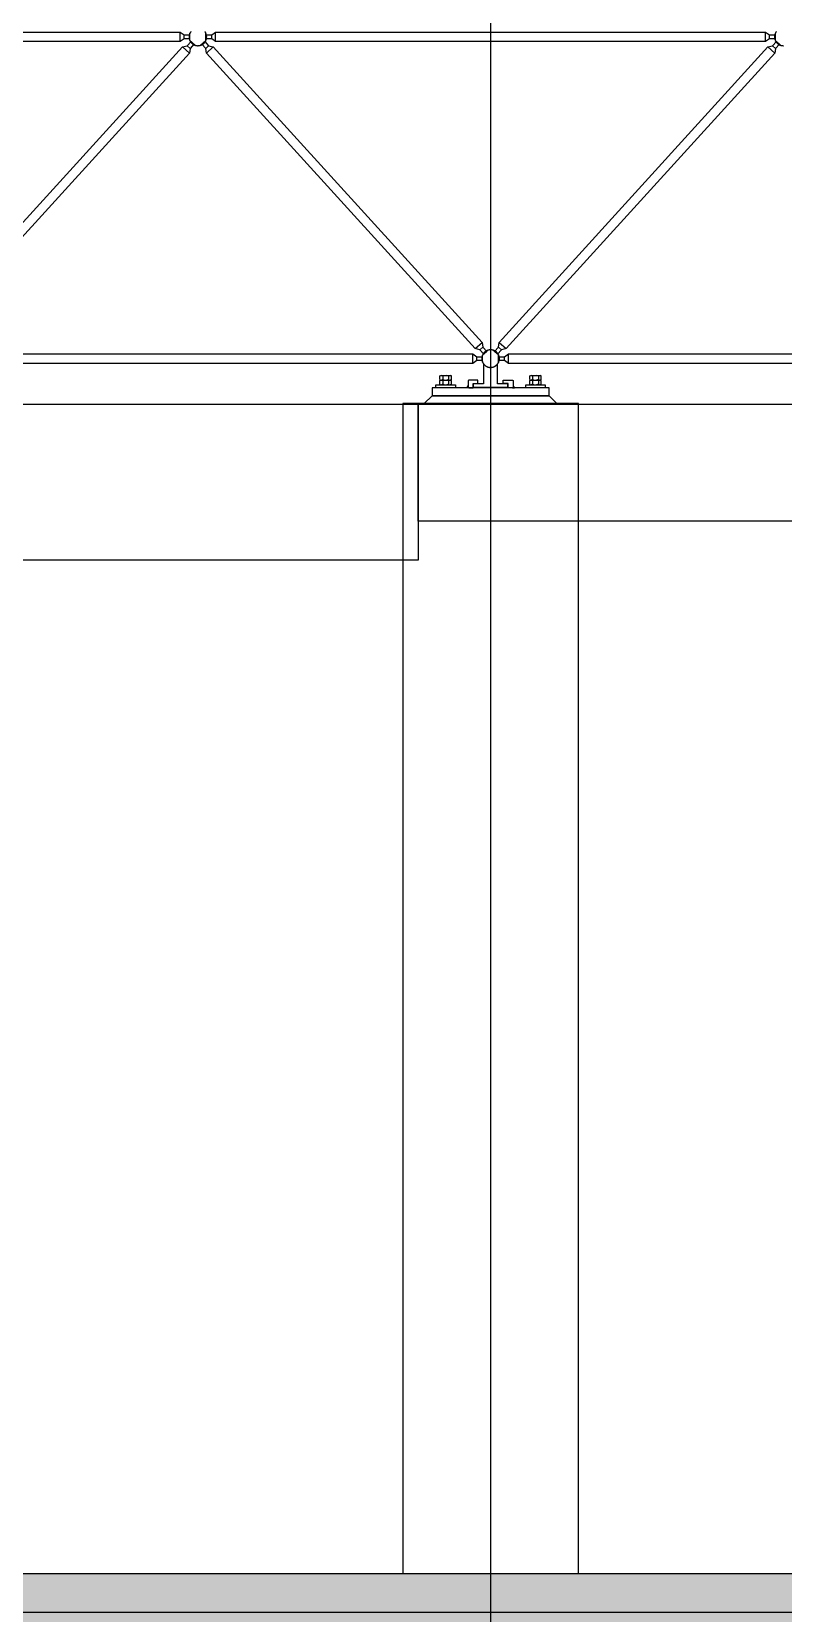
# Model space of a CAD drawing. Header units: centimetres. Extents: x 26200 to 152500, y -600 to 9300.
# Drawn here: x 136130 to 136515, y 1180 to 1991 of the extents above; entities that cross this region are included whole.
import ezdxf

# ---------------------------------------------------------------- set-up
doc = ezdxf.new("R2010")
doc.units = ezdxf.units.CM
doc.layers.add('ROTAS-KESIT-KANAL-UFLEME', color=20, linetype='Continuous')
doc.layers.add('ROTAS-MIMARI-KESIT', color=8, linetype='Continuous')

msp = doc.modelspace()

# ---------------------------------------------------------------- hatches: boundary and pattern name
at = {"layer": 'ROTAS-MIMARI-KESIT'}
for points in [[(136353.2, 1808.69), (136353.5, 1808.39), (136352.5, 1808.39), (136352.5, 1808.42), (136352.5, 1808.45), (136352.5, 1808.49), (136352.51, 1808.52), (136352.51, 1808.56), (136352.52, 1808.59), (136352.53, 1808.62), (136352.53, 1808.66), (136352.54, 1808.69), (136352.56, 1808.72), (136352.57, 1808.75), (136352.58, 1808.79), (136352.59, 1808.82), (136352.61, 1808.85), (136352.63, 1808.88), (136352.64, 1808.91), (136352.66, 1808.94), (136352.68, 1808.96), (136352.7, 1808.99), (136352.72, 1809.02), (136352.74, 1809.04), (136352.77, 1809.07), (136352.79, 1809.09), (136352.82, 1809.12), (136352.84, 1809.14), (136352.87, 1809.16), (136352.89, 1809.18), (136352.92, 1809.2), (136352.95, 1809.22), (136352.98, 1809.24), (136353.01, 1809.26), (136353.04, 1809.28), (136353.07, 1809.29), (136353.1, 1809.3), (136353.13, 1809.32), (136353.17, 1809.33), (136353.2, 1809.34)], [(136376.2, 1808.69), (136375.9, 1808.39), (136376.9, 1808.39), (136376.9, 1808.42), (136376.9, 1808.45), (136376.89, 1808.49), (136376.89, 1808.52), (136376.88, 1808.56), (136376.88, 1808.59), (136376.87, 1808.62), (136376.86, 1808.66), (136376.85, 1808.69), (136376.84, 1808.72), (136376.83, 1808.75), (136376.81, 1808.79), (136376.8, 1808.82), (136376.78, 1808.85), (136376.77, 1808.88), (136376.75, 1808.91), (136376.73, 1808.94), (136376.71, 1808.96), (136376.69, 1808.99), (136376.67, 1809.02), (136376.65, 1809.04), (136376.63, 1809.07), (136376.6, 1809.09), (136376.58, 1809.12), (136376.55, 1809.14), (136376.53, 1809.16), (136376.5, 1809.18), (136376.47, 1809.2), (136376.44, 1809.22), (136376.42, 1809.24), (136376.39, 1809.26), (136376.36, 1809.28), (136376.32, 1809.29), (136376.29, 1809.3), (136376.26, 1809.32), (136376.23, 1809.33), (136376.2, 1809.34)]]:
    msp.add_hatch(color=256, dxfattribs=at).paths.add_polyline_path(points, flags=0)
h = msp.add_hatch(dxfattribs=at)
h.set_pattern_fill('ANSI33', color=256, style=0)
h.set_pattern_definition([(45, (84445.261, 23206.629), (-4.49012806, 4.49012806), []), (45, (84449.7513, 23206.629), (-4.49012806, 4.49012806), [3.175, -1.5875])])
h.paths.add_polyline_path([(145009.7, 1180.39), (145009.7, 1200.39), (129119.7, 1200.39), (129119.7, 1180.39)])
h.paths.add_polyline_path([(145009.7, 1200.39), (145009.7, 1180.39), (146908.2, 1180.39), (146908.2, 1200.39)])
h = msp.add_hatch(dxfattribs=at)
h.set_pattern_fill('AR-CONC', color=256, scale=0.1, style=0)
h.set_pattern_definition([(50, (-3729.7674, 2354.189), (1.82184669, -0.159390855), [0.1905, -2.0955]), (355, (-3729.7674, 2354.189), (-0.352434214, 1.910568452), [0.1524, -1.676405842]), (100.4514447, (-3729.6156, 2354.1757), (1.46941247, 1.75117752), [0.161900088, -1.780902446]), (46.1842, (-3729.7674, 2354.697), (2.71079041, -0.42042328), [0.28575, -3.14325]), (96.6355576, (-3729.5415, 2354.662), (2.37404134, 2.474261246), [0.24285023, -2.67135608]), (351.1841512, (-3729.7674, 2354.697), (2.37404134, 2.474261246), [0.22859967, -2.51459732]), (21, (-3729.5134, 2354.57), (1.516143913, -1.022651982), [0.1905, -2.0955]), (326, (-3729.5134, 2354.57), (0.618020284, 1.841879661), [0.1524, -1.6764]), (71.451445, (-3729.387, 2354.4848), (2.134164193, 0.819227689), [0.161900088, -1.780899376]), (37.5, (-3729.7674, 2354.189), (0.0308860325, 0.8455503887), [0, -1.65608, 0, -1.7018, 0, -1.68275]), (7.5, (-3729.7674, 2354.189), (0.668196625, 1.001805748), [0, -0.97028, 0, -1.61798, 0, -0.64135]), (327.5, (-3730.33384, 2354.189), (1.3559059517, -0.05728744), [0, -0.635, 0, -1.9812, 0, -2.6289]), (317.5, (-3730.5878, 2354.189), (1.481291814, 0.25426491), [0, -0.8255, 0, -1.31572, 0, -1.8669])])
h.paths.add_polyline_path([(146882.7, 1180.39), (129119.7, 1180.39), (129119.7, 1170.39), (146882.7, 1170.39)])

# ---------------------------------------------------------------- linework, layer by layer
at = {"layer": 'ROTAS-KESIT-KANAL-UFLEME'}
for points in [[(135705.55, 1800), (136327.53, 1800), (136327.53, 1720), (135705.55, 1720)], [(136327.53, 1800), (136916.76, 1800), (136916.76, 1740), (136327.53, 1740)]]:
    msp.add_lwpolyline(points, close=True, dxfattribs=at)
at = {"layer": 'ROTAS-MIMARI-KESIT'}
for p, q in [((136338.76, 1814.51), (136339.24, 1814.79)), ((136338.76, 1812.66), (136338.76, 1814.51)), ((136338.76, 1812.66), (136339.24, 1812.39)), ((136338.76, 1812.11), (136339.24, 1812.39)), ((136338.76, 1810.26), (136338.76, 1812.11)), ((136338.76, 1810.26), (136339.24, 1809.99)), ((136339.24, 1814.79), (136340.2, 1814.79)), ((136339.24, 1812.39), (136340.2, 1812.39)), ((136339.24, 1812.39), (136340.2, 1812.39)), ((136339.24, 1809.99), (136340.2, 1809.99)), ((136340.2, 1814.51), (136339.72, 1814.79)), ((136340.2, 1812.66), (136339.72, 1812.39)), ((136340.2, 1812.11), (136339.72, 1812.39)), ((136340.2, 1810.26), (136339.72, 1809.99)), ((136340.2, 1814.79), (136343.2, 1814.79)), ((136340.2, 1814.51), (136341.2, 1814.79)), ((136340.2, 1814.51), (136340.2, 1812.66)), ((136340.2, 1812.66), (136341.2, 1812.39)), ((136340.2, 1812.39), (136343.2, 1812.39)), ((136340.2, 1812.39), (136343.2, 1812.39)), ((136340.2, 1812.11), (136341.2, 1812.39)), ((136340.2, 1812.11), (136340.2, 1810.26)), ((136340.2, 1810.26), (136341.2, 1809.99)), ((136340.2, 1809.99), (136343.2, 1809.99)), ((136343.2, 1814.51), (136342.2, 1814.79)), ((136343.2, 1812.66), (136342.2, 1812.39)), ((136343.2, 1812.11), (136342.2, 1812.39)), ((136343.2, 1810.26), (136342.2, 1809.99)), ((136343.2, 1814.79), (136344.16, 1814.79)), ((136343.2, 1814.51), (136343.68, 1814.79)), ((136343.2, 1814.51), (136343.2, 1812.66)), ((136343.2, 1812.66), (136343.68, 1812.39)), ((136343.2, 1812.39), (136344.16, 1812.39)), ((136343.2, 1812.39), (136344.16, 1812.39)), ((136343.2, 1812.11), (136343.68, 1812.39)), ((136343.2, 1812.11), (136343.2, 1810.26)), ((136343.2, 1810.26), (136343.68, 1809.99)), ((136343.2, 1809.99), (136344.16, 1809.99)), ((136344.64, 1814.51), (136344.16, 1814.79)), ((136344.64, 1812.66), (136344.16, 1812.39)), ((136344.64, 1812.11), (136344.16, 1812.39)), ((136344.64, 1810.26), (136344.16, 1809.99)), ((136344.64, 1812.66), (136344.64, 1814.51)), ((136344.64, 1810.26), (136344.64, 1812.11)), ((136384.76, 1814.51), (136385.24, 1814.79)), ((136384.76, 1812.66), (136384.76, 1814.51)), ((136384.76, 1812.66), (136385.24, 1812.39)), ((136384.76, 1812.11), (136385.24, 1812.39)), ((136384.76, 1810.26), (136384.76, 1812.11)), ((136384.76, 1810.26), (136385.24, 1809.99)), ((136385.24, 1814.79), (136386.2, 1814.79)), ((136385.24, 1812.39), (136386.2, 1812.39)), ((136385.24, 1812.39), (136386.2, 1812.39)), ((136385.24, 1809.99), (136386.2, 1809.99)), ((136386.2, 1814.51), (136385.72, 1814.79)), ((136386.2, 1812.66), (136385.72, 1812.39)), ((136386.2, 1812.11), (136385.72, 1812.39)), ((136386.2, 1810.26), (136385.72, 1809.99)), ((136386.2, 1814.79), (136389.2, 1814.79)), ((136386.2, 1814.51), (136387.2, 1814.79)), ((136386.2, 1814.51), (136386.2, 1812.66)), ((136386.2, 1812.66), (136387.2, 1812.39)), ((136386.2, 1812.39), (136389.2, 1812.39)), ((136386.2, 1812.39), (136389.2, 1812.39)), ((136386.2, 1812.11), (136387.2, 1812.39)), ((136386.2, 1812.11), (136386.2, 1810.26)), ((136386.2, 1810.26), (136387.2, 1809.99)), ((136386.2, 1809.99), (136389.2, 1809.99)), ((136389.2, 1814.51), (136388.2, 1814.79)), ((136389.2, 1812.66), (136388.2, 1812.39)), ((136389.2, 1812.11), (136388.2, 1812.39)), ((136389.2, 1810.26), (136388.2, 1809.99)), ((136389.2, 1814.79), (136390.16, 1814.79)), ((136389.2, 1814.51), (136389.68, 1814.79)), ((136389.2, 1814.51), (136389.2, 1812.66)), ((136389.2, 1812.66), (136389.68, 1812.39)), ((136389.2, 1812.39), (136390.16, 1812.39)), ((136389.2, 1812.39), (136390.16, 1812.39)), ((136389.2, 1812.11), (136389.68, 1812.39)), ((136389.2, 1812.11), (136389.2, 1810.26)), ((136389.2, 1810.26), (136389.68, 1809.99)), ((136389.2, 1809.99), (136390.16, 1809.99)), ((136390.64, 1814.51), (136390.16, 1814.79)), ((136390.64, 1812.66), (136390.16, 1812.39)), ((136390.64, 1812.11), (136390.16, 1812.39)), ((136390.64, 1810.26), (136390.16, 1809.99)), ((136390.64, 1812.66), (136390.64, 1814.51)), ((136390.64, 1810.26), (136390.64, 1812.11))]:
    msp.add_line(p, q, dxfattribs=at)
for points in [[(136364.7, 2658.48), (136364.7, 925.39)], [(135918.8, 1989.39), (135921.8, 1989.39), (135923.8, 1990.8), (136205.6, 1990.8), (136207.6, 1989.39), (136210.6, 1989.39)], [(136205.6, 1985.97), (136205.6, 1990.8)], [(136207.6, 1987.39), (136207.6, 1989.39)], [(136211.1, 1991.09), (136211.01, 1990.97), (136210.93, 1990.84), (136210.85, 1990.71), (136210.77, 1990.58), (136210.7, 1990.45), (136210.63, 1990.31), (136210.56, 1990.17), (136210.51, 1990.02), (136210.45, 1989.88), (136210.43, 1989.8), (136210.4, 1989.73), (136210.38, 1989.65), (136210.36, 1989.57), (136210.34, 1989.5), (136210.32, 1989.42), (136210.3, 1989.34), (136210.28, 1989.26), (136210.27, 1989.19), (136210.26, 1989.11), (136210.24, 1989.03), (136210.23, 1988.95), (136210.22, 1988.87), (136210.22, 1988.79), (136210.21, 1988.71), (136210.2, 1988.63), (136210.2, 1988.55), (136210.2, 1988.47), (136210.2, 1988.39), (136210.2, 1988.31), (136210.2, 1988.23), (136210.2, 1988.15), (136210.21, 1988.07), (136210.21, 1987.99), (136210.22, 1987.92), (136210.23, 1987.84), (136210.24, 1987.76), (136210.25, 1987.68), (136210.28, 1987.53), (136210.31, 1987.37), (136210.35, 1987.22), (136210.39, 1987.07), (136210.44, 1986.93), (136210.49, 1986.79), (136210.55, 1986.65), (136210.61, 1986.51), (136210.67, 1986.37), (136210.74, 1986.24), (136210.81, 1986.11), (136210.89, 1985.98), (136210.98, 1985.86), (136211.07, 1985.73), (136211.16, 1985.61), (136211.26, 1985.49), (136211.36, 1985.37), (136211.47, 1985.25), (136211.52, 1985.2), (136211.58, 1985.14), (136211.64, 1985.09), (136211.69, 1985.04), (136211.75, 1984.98), (136211.81, 1984.93), (136211.88, 1984.88), (136211.94, 1984.83), (136212, 1984.78), (136212.07, 1984.74), (136212.13, 1984.69), (136212.2, 1984.65), (136212.26, 1984.6), (136212.33, 1984.56), (136212.4, 1984.52), (136212.47, 1984.48), (136212.54, 1984.44), (136212.61, 1984.4), (136212.68, 1984.36), (136212.75, 1984.33), (136212.82, 1984.3), (136212.9, 1984.26), (136212.97, 1984.23), (136213.04, 1984.2), (136213.12, 1984.17), (136213.19, 1984.15), (136213.27, 1984.12), (136213.34, 1984.1), (136213.49, 1984.05), (136213.64, 1984.01), (136213.79, 1983.98), (136213.95, 1983.95), (136214.1, 1983.93), (136214.25, 1983.91), (136214.4, 1983.9), (136214.55, 1983.89), (136214.7, 1983.89), (136214.85, 1983.89), (136215, 1983.9), (136215.15, 1983.91), (136215.3, 1983.93), (136215.45, 1983.95), (136215.6, 1983.98), (136215.75, 1984.01), (136215.9, 1984.05), (136216.05, 1984.1), (136216.13, 1984.12), (136216.2, 1984.15), (136216.28, 1984.17), (136216.35, 1984.2), (136216.43, 1984.23), (136216.5, 1984.26), (136216.57, 1984.3), (136216.64, 1984.33), (136216.71, 1984.36), (136216.79, 1984.4), (136216.86, 1984.44), (136216.93, 1984.48), (136216.99, 1984.52), (136217.06, 1984.56), (136217.13, 1984.6), (136217.2, 1984.65), (136217.26, 1984.69), (136217.33, 1984.74), (136217.39, 1984.78), (136217.46, 1984.83), (136217.52, 1984.88), (136217.58, 1984.93), (136217.64, 1984.98), (136217.7, 1985.04), (136217.76, 1985.09), (136217.82, 1985.14), (136217.87, 1985.2), (136217.93, 1985.25), (136218.04, 1985.37), (136218.14, 1985.49), (136218.24, 1985.61), (136218.33, 1985.73), (136218.42, 1985.86), (136218.5, 1985.98), (136218.58, 1986.11), (136218.65, 1986.24), (136218.72, 1986.37), (136218.79, 1986.51), (136218.85, 1986.65), (136218.9, 1986.79), (136218.95, 1986.93), (136219, 1987.07), (136219.04, 1987.22), (136219.08, 1987.37), (136219.11, 1987.53), (136219.14, 1987.68), (136219.15, 1987.76), (136219.16, 1987.84), (136219.17, 1987.92), (136219.18, 1987.99), (136219.19, 1988.07), (136219.19, 1988.15), (136219.19, 1988.23), (136219.2, 1988.31), (136219.2, 1988.39), (136219.2, 1988.47), (136219.19, 1988.55), (136219.19, 1988.63), (136219.19, 1988.71), (136219.18, 1988.79), (136219.17, 1988.87), (136219.16, 1988.95), (136219.15, 1989.03), (136219.14, 1989.11), (136219.13, 1989.19), (136219.11, 1989.26), (136219.09, 1989.34), (136219.08, 1989.42), (136219.06, 1989.5), (136219.04, 1989.57), (136219.02, 1989.65), (136218.99, 1989.73), (136218.97, 1989.8), (136218.94, 1989.88), (136218.89, 1990.02), (136218.83, 1990.17), (136218.77, 1990.31), (136218.7, 1990.45), (136218.63, 1990.58), (136218.55, 1990.71), (136218.47, 1990.84), (136218.38, 1990.97), (136218.3, 1991.09)], [(136210.6, 1986.53), (136210.6, 1990.24)], [(136218.8, 1989.39), (136221.8, 1989.39), (136223.8, 1990.8), (136505.6, 1990.8), (136507.6, 1989.39), (136510.6, 1989.39)], [(136218.8, 1986.53), (136218.8, 1990.24)], [(136221.8, 1987.39), (136221.8, 1989.39)], [(136223.8, 1985.97), (136223.8, 1990.8)], [(136505.6, 1985.97), (136505.6, 1990.8)], [(136507.6, 1987.39), (136507.6, 1989.39)], [(136511.1, 1991.09), (136511.01, 1990.97), (136510.93, 1990.84), (136510.85, 1990.71), (136510.77, 1990.58), (136510.7, 1990.45), (136510.63, 1990.31), (136510.56, 1990.17), (136510.51, 1990.02), (136510.45, 1989.88), (136510.43, 1989.8), (136510.4, 1989.73), (136510.38, 1989.65), (136510.36, 1989.57), (136510.34, 1989.5), (136510.32, 1989.42), (136510.3, 1989.34), (136510.28, 1989.26), (136510.27, 1989.19), (136510.26, 1989.11), (136510.24, 1989.03), (136510.23, 1988.95), (136510.22, 1988.87), (136510.22, 1988.79), (136510.21, 1988.71), (136510.2, 1988.63), (136510.2, 1988.55), (136510.2, 1988.47), (136510.2, 1988.39), (136510.2, 1988.31), (136510.2, 1988.23), (136510.2, 1988.15), (136510.21, 1988.07), (136510.21, 1987.99), (136510.22, 1987.92), (136510.23, 1987.84), (136510.24, 1987.76), (136510.25, 1987.68), (136510.28, 1987.53), (136510.31, 1987.37), (136510.35, 1987.22), (136510.39, 1987.07), (136510.44, 1986.93), (136510.49, 1986.79), (136510.55, 1986.65), (136510.61, 1986.51), (136510.67, 1986.37), (136510.74, 1986.24), (136510.81, 1986.11), (136510.89, 1985.98), (136510.98, 1985.86), (136511.07, 1985.73), (136511.16, 1985.61), (136511.26, 1985.49), (136511.36, 1985.37), (136511.47, 1985.25), (136511.52, 1985.2), (136511.58, 1985.14), (136511.64, 1985.09), (136511.69, 1985.04), (136511.75, 1984.98), (136511.81, 1984.93), (136511.88, 1984.88), (136511.94, 1984.83), (136512, 1984.78), (136512.07, 1984.74), (136512.13, 1984.69), (136512.2, 1984.65), (136512.26, 1984.6), (136512.33, 1984.56), (136512.4, 1984.52), (136512.47, 1984.48), (136512.54, 1984.44), (136512.61, 1984.4), (136512.68, 1984.36), (136512.75, 1984.33), (136512.82, 1984.3), (136512.9, 1984.26), (136512.97, 1984.23), (136513.04, 1984.2), (136513.12, 1984.17), (136513.19, 1984.15), (136513.27, 1984.12), (136513.34, 1984.1), (136513.49, 1984.05), (136513.64, 1984.01), (136513.79, 1983.98), (136513.95, 1983.95), (136514.1, 1983.93), (136514.25, 1983.91), (136514.4, 1983.9), (136514.55, 1983.89), (136514.7, 1983.89)], [(136510.6, 1986.53), (136510.6, 1990.24)], [(136210.6, 1987.39), (136207.6, 1987.39), (136205.6, 1985.97), (135923.8, 1985.97), (135921.8, 1987.39), (135918.8, 1987.39)], [(136206.79, 1983.28), (136210.36, 1980.03)], [(136209.18, 1983.81), (136210.66, 1982.46)], [(136210.57, 1986.6), (136213.31, 1984.11)], [(136216.08, 1984.11), (136218.83, 1986.6)], [(136218.73, 1982.46), (136220.21, 1983.81)], [(136510.6, 1987.39), (136507.6, 1987.39), (136505.6, 1985.97), (136223.8, 1985.97), (136221.8, 1987.39), (136218.8, 1987.39)], [(136219.03, 1980.03), (136222.61, 1983.28)], [(136506.79, 1983.28), (136510.36, 1980.03)], [(136509.18, 1983.81), (136510.66, 1982.46)], [(136510.57, 1986.6), (136513.31, 1984.11)], [(136068.8, 1824.39), (136071.8, 1824.39), (136073.8, 1825.8), (136355.6, 1825.8), (136357.6, 1824.39), (136360.6, 1824.39)], [(136355.6, 1820.97), (136355.6, 1825.8)], [(136356.79, 1828.5), (136360.36, 1831.74)], [(136359.18, 1827.97), (136360.66, 1829.31)], [(136368.3, 1820.69), (136368.38, 1820.81), (136368.47, 1820.93), (136368.55, 1821.06), (136368.63, 1821.19), (136368.7, 1821.33), (136368.77, 1821.46), (136368.83, 1821.61), (136368.89, 1821.75), (136368.94, 1821.9), (136368.97, 1821.97), (136368.99, 1822.05), (136369.02, 1822.12), (136369.04, 1822.2), (136369.06, 1822.28), (136369.08, 1822.35), (136369.09, 1822.43), (136369.11, 1822.51), (136369.13, 1822.59), (136369.14, 1822.67), (136369.15, 1822.74), (136369.16, 1822.82), (136369.17, 1822.9), (136369.18, 1822.98), (136369.19, 1823.06), (136369.19, 1823.14), (136369.19, 1823.22), (136369.2, 1823.3), (136369.2, 1823.38), (136369.2, 1823.46), (136369.19, 1823.54), (136369.19, 1823.62), (136369.19, 1823.7), (136369.18, 1823.78), (136369.17, 1823.86), (136369.16, 1823.94), (136369.15, 1824.01), (136369.14, 1824.09), (136369.11, 1824.25), (136369.08, 1824.4), (136369.04, 1824.55), (136369, 1824.7), (136368.95, 1824.84), (136368.9, 1824.99), (136368.85, 1825.13), (136368.79, 1825.27), (136368.72, 1825.4), (136368.65, 1825.53), (136368.58, 1825.66), (136368.5, 1825.79), (136368.42, 1825.92), (136368.33, 1826.04), (136368.24, 1826.17), (136368.14, 1826.29), (136368.04, 1826.4), (136367.93, 1826.52), (136367.87, 1826.58), (136367.82, 1826.63), (136367.76, 1826.68), (136367.7, 1826.74), (136367.64, 1826.79), (136367.58, 1826.84), (136367.52, 1826.89), (136367.46, 1826.94), (136367.39, 1826.99), (136367.33, 1827.04), (136367.26, 1827.08), (136367.2, 1827.13), (136367.13, 1827.17), (136367.06, 1827.21), (136366.99, 1827.26), (136366.93, 1827.3), (136366.86, 1827.34), (136366.79, 1827.37), (136366.71, 1827.41), (136366.64, 1827.44), (136366.57, 1827.48), (136366.5, 1827.51), (136366.43, 1827.54), (136366.35, 1827.57), (136366.28, 1827.6), (136366.2, 1827.63), (136366.13, 1827.65), (136366.05, 1827.68), (136365.9, 1827.72), (136365.75, 1827.76), (136365.6, 1827.79), (136365.45, 1827.82), (136365.3, 1827.85), (136365.15, 1827.86), (136365, 1827.88), (136364.85, 1827.88), (136364.7, 1827.89), (136364.55, 1827.88), (136364.4, 1827.88), (136364.25, 1827.86), (136364.1, 1827.85), (136363.95, 1827.82), (136363.79, 1827.79), (136363.64, 1827.76), (136363.49, 1827.72), (136363.34, 1827.68), (136363.27, 1827.65), (136363.19, 1827.63), (136363.12, 1827.6), (136363.04, 1827.57), (136362.97, 1827.54), (136362.9, 1827.51), (136362.82, 1827.48), (136362.75, 1827.44), (136362.68, 1827.41), (136362.61, 1827.37), (136362.54, 1827.34), (136362.47, 1827.3), (136362.4, 1827.26), (136362.33, 1827.21), (136362.26, 1827.17), (136362.2, 1827.13), (136362.13, 1827.08), (136362.07, 1827.04), (136362, 1826.99), (136361.94, 1826.94), (136361.88, 1826.89), (136361.81, 1826.84), (136361.75, 1826.79), (136361.69, 1826.74), (136361.64, 1826.68), (136361.58, 1826.63), (136361.52, 1826.58), (136361.47, 1826.52), (136361.36, 1826.4), (136361.26, 1826.29), (136361.16, 1826.17), (136361.07, 1826.04), (136360.98, 1825.92), (136360.89, 1825.79), (136360.81, 1825.66), (136360.74, 1825.53), (136360.67, 1825.4), (136360.61, 1825.27), (136360.55, 1825.13), (136360.49, 1824.99), (136360.44, 1824.84), (136360.39, 1824.7), (136360.35, 1824.55), (136360.31, 1824.4), (136360.28, 1824.25), (136360.25, 1824.09), (136360.24, 1824.01), (136360.23, 1823.94), (136360.22, 1823.86), (136360.21, 1823.78), (136360.21, 1823.7), (136360.2, 1823.62), (136360.2, 1823.54), (136360.2, 1823.46), (136360.2, 1823.38), (136360.2, 1823.3), (136360.2, 1823.22), (136360.2, 1823.14), (136360.21, 1823.06), (136360.22, 1822.98), (136360.22, 1822.9), (136360.23, 1822.82), (136360.24, 1822.74), (136360.26, 1822.67), (136360.27, 1822.59), (136360.28, 1822.51), (136360.3, 1822.43), (136360.32, 1822.35), (136360.34, 1822.28), (136360.36, 1822.2), (136360.38, 1822.12), (136360.4, 1822.05), (136360.43, 1821.97), (136360.45, 1821.9), (136360.51, 1821.75), (136360.56, 1821.61), (136360.63, 1821.46), (136360.7, 1821.33), (136360.77, 1821.19), (136360.85, 1821.06), (136360.93, 1820.93), (136361.01, 1820.81), (136361.1, 1820.69)], [(136360.57, 1825.17), (136363.31, 1827.67)], [(136360.6, 1821.53), (136360.6, 1825.24)], [(136366.08, 1827.67), (136368.83, 1825.17)], [(136368.73, 1829.31), (136370.21, 1827.97)], [(136368.8, 1824.39), (136371.8, 1824.39), (136373.8, 1825.8), (136655.6, 1825.8), (136657.6, 1824.39), (136660.6, 1824.39)], [(136368.8, 1821.53), (136368.8, 1825.24)], [(136369.03, 1831.74), (136372.61, 1828.5)], [(136373.8, 1820.97), (136373.8, 1825.8)], [(136360.6, 1822.39), (136357.6, 1822.39), (136355.6, 1820.97), (136073.8, 1820.97), (136071.8, 1822.39), (136068.8, 1822.39)], [(136357.6, 1822.39), (136357.6, 1824.39)], [(136361.1, 1820.69), (136361.1, 1810.39)], [(136364.7, 1823.39), (136364.7, 1808.39)], [(136368.3, 1810.39), (136368.3, 1820.69)], [(136660.6, 1822.39), (136657.6, 1822.39), (136655.6, 1820.97), (136373.8, 1820.97), (136371.8, 1822.39), (136368.8, 1822.39)], [(136371.8, 1822.39), (136371.8, 1824.39)], [(136353.2, 1809.34), (136353.18, 1809.33), (136353.16, 1809.33), (136353.14, 1809.32), (136353.13, 1809.32), (136353.11, 1809.31), (136353.09, 1809.3), (136353.07, 1809.29), (136353.06, 1809.28), (136353.04, 1809.28), (136353.02, 1809.27), (136353.01, 1809.26), (136352.99, 1809.25), (136352.97, 1809.24), (136352.96, 1809.23), (136352.94, 1809.22), (136352.92, 1809.2), (136352.91, 1809.19), (136352.89, 1809.18), (136352.87, 1809.17), (136352.86, 1809.16), (136352.84, 1809.14), (136352.83, 1809.13), (136352.81, 1809.12), (136352.8, 1809.1), (136352.78, 1809.09), (136352.77, 1809.07), (136352.76, 1809.06), (136352.74, 1809.04), (136352.73, 1809.03), (136352.72, 1809.01), (136352.7, 1808.99), (136352.69, 1808.98), (136352.68, 1808.96), (136352.67, 1808.94), (136352.66, 1808.93), (136352.65, 1808.91), (136352.64, 1808.89), (136352.62, 1808.88), (136352.62, 1808.86), (136352.61, 1808.84), (136352.6, 1808.82), (136352.59, 1808.8), (136352.58, 1808.78), (136352.57, 1808.77), (136352.56, 1808.75), (136352.56, 1808.73), (136352.55, 1808.71), (136352.54, 1808.69), (136352.54, 1808.67), (136352.53, 1808.65), (136352.53, 1808.63), (136352.52, 1808.61), (136352.52, 1808.59), (136352.52, 1808.58), (136352.51, 1808.56), (136352.51, 1808.54), (136352.51, 1808.52), (136352.5, 1808.5), (136352.5, 1808.48), (136352.5, 1808.46), (136352.5, 1808.44), (136352.5, 1808.42), (136352.5, 1808.41), (136352.5, 1808.39)], [(136361.1, 1810.39), (136355.8, 1810.39)], [(136355.8, 1810.39), (136355.8, 1808.79)], [(136373.6, 1810.39), (136368.3, 1810.39)], [(136373.6, 1808.79), (136373.6, 1810.39)], [(136376.9, 1808.39), (136376.9, 1808.41), (136376.9, 1808.42), (136376.9, 1808.44), (136376.89, 1808.46), (136376.89, 1808.48), (136376.89, 1808.5), (136376.89, 1808.52), (136376.89, 1808.54), (136376.88, 1808.56), (136376.88, 1808.58), (136376.88, 1808.59), (136376.87, 1808.61), (136376.87, 1808.63), (136376.86, 1808.65), (136376.86, 1808.67), (136376.85, 1808.69), (136376.84, 1808.71), (136376.84, 1808.73), (136376.83, 1808.75), (136376.82, 1808.77), (136376.82, 1808.78), (136376.81, 1808.8), (136376.8, 1808.82), (136376.79, 1808.84), (136376.78, 1808.86), (136376.77, 1808.88), (136376.76, 1808.89), (136376.75, 1808.91), (136376.74, 1808.93), (136376.73, 1808.94), (136376.72, 1808.96), (136376.7, 1808.98), (136376.69, 1808.99), (136376.68, 1809.01), (136376.67, 1809.03), (136376.65, 1809.04), (136376.64, 1809.06), (136376.63, 1809.07), (136376.61, 1809.09), (136376.6, 1809.1), (136376.58, 1809.12), (136376.57, 1809.13), (136376.55, 1809.14), (136376.54, 1809.16), (136376.52, 1809.17), (136376.51, 1809.18), (136376.49, 1809.19), (136376.47, 1809.2), (136376.46, 1809.22), (136376.44, 1809.23), (136376.42, 1809.24), (136376.41, 1809.25), (136376.39, 1809.26), (136376.37, 1809.27), (136376.36, 1809.28), (136376.34, 1809.28), (136376.32, 1809.29), (136376.3, 1809.3), (136376.29, 1809.31), (136376.27, 1809.32), (136376.25, 1809.32), (136376.23, 1809.33), (136376.22, 1809.33), (136376.2, 1809.34)], [(136353.5, 1808.39), (136352.5, 1808.39)], [(136353.5, 1808.39), (136353.2, 1808.69)], [(136355.8, 1808.79), (136373.6, 1808.79)], [(136356, 1808.39), (136356, 1808.59)], [(136356, 1808.59), (136373.39, 1808.59)], [(136373.39, 1808.39), (136356, 1808.39)], [(136356.05, 1808.59), (136356.05, 1808.79)], [(136373.35, 1808.59), (136373.35, 1808.79)], [(136373.39, 1808.39), (136373.39, 1808.59)], [(136375.9, 1808.39), (136376.2, 1808.69)], [(136375.9, 1808.39), (136376.9, 1808.39)], [(136319.7, 1800.39), (136319.7, 1200.39)], [(136409.7, 1800.39), (136319.7, 1800.39)], [(136409.7, 1200.39), (136409.7, 1800.39)], [(145009.7, 1180.39), (129119.7, 1180.39), (129119.7, 1200.39), (145009.7, 1200.39)]]:
    msp.add_lwpolyline(points, dxfattribs=at)
for points in [[(136066.72, 1827.09), (136068.73, 1829.31), (136069.03, 1831.74), (136206.79, 1983.28), (136209.18, 1983.81), (136211.2, 1986.03), (136212.68, 1984.68), (136210.66, 1982.46), (136210.36, 1980.03), (136072.61, 1828.5), (136070.21, 1827.97), (136068.2, 1825.75)], [(136361.2, 1825.75), (136359.18, 1827.97), (136356.79, 1828.5), (136219.03, 1980.03), (136218.73, 1982.46), (136216.72, 1984.68), (136218.2, 1986.03), (136220.21, 1983.81), (136222.61, 1983.28), (136360.36, 1831.74), (136360.66, 1829.31), (136362.68, 1827.09)], [(136366.72, 1827.09), (136368.73, 1829.31), (136369.03, 1831.74), (136506.79, 1983.28), (136509.18, 1983.81), (136511.2, 1986.03), (136512.68, 1984.68), (136510.66, 1982.46), (136510.36, 1980.03), (136372.61, 1828.5), (136370.21, 1827.97), (136368.2, 1825.75)], [(136369.2, 1823.39), (136369.2, 1823.49), (136369.19, 1823.59), (136369.19, 1823.69), (136369.18, 1823.79), (136369.17, 1823.89), (136369.16, 1824), (136369.14, 1824.1), (136369.12, 1824.21), (136369.1, 1824.31), (136369.08, 1824.41), (136369.05, 1824.52), (136369.02, 1824.62), (136368.99, 1824.73), (136368.96, 1824.83), (136368.92, 1824.94), (136368.88, 1825.04), (136368.84, 1825.15), (136368.79, 1825.25), (136368.75, 1825.35), (136368.69, 1825.45), (136368.64, 1825.55), (136368.58, 1825.65), (136368.53, 1825.75), (136368.46, 1825.85), (136368.4, 1825.94), (136368.33, 1826.04), (136368.26, 1826.13), (136368.19, 1826.22), (136368.12, 1826.31), (136368.04, 1826.4), (136367.96, 1826.49), (136367.88, 1826.57), (136367.8, 1826.65), (136367.71, 1826.73), (136367.62, 1826.81), (136367.53, 1826.88), (136367.44, 1826.95), (136367.35, 1827.02), (136367.26, 1827.09), (136367.16, 1827.15), (136367.06, 1827.21), (136366.96, 1827.27), (136366.86, 1827.33), (136366.76, 1827.38), (136366.66, 1827.43), (136366.56, 1827.48), (136366.46, 1827.53), (136366.35, 1827.57), (136366.25, 1827.61), (136366.15, 1827.65), (136366.04, 1827.68), (136365.94, 1827.71), (136365.83, 1827.74), (136365.73, 1827.77), (136365.62, 1827.79), (136365.52, 1827.81), (136365.41, 1827.83), (136365.31, 1827.84), (136365.2, 1827.86), (136365.1, 1827.87), (136365, 1827.88), (136364.9, 1827.88), (136364.8, 1827.89), (136364.7, 1827.89), (136364.6, 1827.89), (136364.5, 1827.88), (136364.4, 1827.88), (136364.29, 1827.87), (136364.19, 1827.86), (136364.09, 1827.84), (136363.98, 1827.83), (136363.88, 1827.81), (136363.77, 1827.79), (136363.67, 1827.77), (136363.56, 1827.74), (136363.46, 1827.71), (136363.35, 1827.68), (136363.25, 1827.65), (136363.15, 1827.61), (136363.04, 1827.57), (136362.94, 1827.53), (136362.83, 1827.48), (136362.73, 1827.43), (136362.63, 1827.38), (136362.53, 1827.33), (136362.43, 1827.27), (136362.33, 1827.21), (136362.24, 1827.15), (136362.14, 1827.09), (136362.04, 1827.02), (136361.95, 1826.95), (136361.86, 1826.88), (136361.77, 1826.81), (136361.68, 1826.73), (136361.6, 1826.65), (136361.52, 1826.57), (136361.43, 1826.49), (136361.36, 1826.4), (136361.28, 1826.31), (136361.2, 1826.22), (136361.13, 1826.13), (136361.06, 1826.04), (136361, 1825.94), (136360.93, 1825.85), (136360.87, 1825.75), (136360.81, 1825.65), (136360.75, 1825.55), (136360.7, 1825.45), (136360.65, 1825.35), (136360.6, 1825.25), (136360.56, 1825.15), (136360.51, 1825.04), (136360.47, 1824.94), (136360.44, 1824.83), (136360.4, 1824.73), (136360.37, 1824.62), (136360.34, 1824.52), (136360.32, 1824.41), (136360.29, 1824.31), (136360.27, 1824.21), (136360.25, 1824.1), (136360.24, 1824), (136360.23, 1823.89), (136360.22, 1823.79), (136360.21, 1823.69), (136360.2, 1823.59), (136360.2, 1823.49), (136360.2, 1823.39), (136360.2, 1823.29), (136360.2, 1823.19), (136360.21, 1823.08), (136360.22, 1822.98), (136360.23, 1822.88), (136360.24, 1822.78), (136360.25, 1822.67), (136360.27, 1822.57), (136360.29, 1822.46), (136360.32, 1822.36), (136360.34, 1822.25), (136360.37, 1822.15), (136360.4, 1822.04), (136360.44, 1821.94), (136360.47, 1821.83), (136360.51, 1821.73), (136360.56, 1821.63), (136360.6, 1821.52), (136360.65, 1821.42), (136360.7, 1821.32), (136360.75, 1821.22), (136360.81, 1821.12), (136360.87, 1821.02), (136360.93, 1820.92), (136361, 1820.83), (136361.06, 1820.73), (136361.13, 1820.64), (136361.2, 1820.55), (136361.28, 1820.46), (136361.36, 1820.37), (136361.43, 1820.29), (136361.52, 1820.2), (136361.6, 1820.12), (136361.68, 1820.04), (136361.77, 1819.97), (136361.86, 1819.89), (136361.95, 1819.82), (136362.04, 1819.75), (136362.14, 1819.68), (136362.24, 1819.62), (136362.33, 1819.56), (136362.43, 1819.5), (136362.53, 1819.44), (136362.63, 1819.39), (136362.73, 1819.34), (136362.83, 1819.29), (136362.94, 1819.25), (136363.04, 1819.2), (136363.15, 1819.16), (136363.25, 1819.13), (136363.35, 1819.09), (136363.46, 1819.06), (136363.56, 1819.03), (136363.67, 1819.01), (136363.77, 1818.98), (136363.88, 1818.96), (136363.98, 1818.94), (136364.09, 1818.93), (136364.19, 1818.92), (136364.29, 1818.9), (136364.4, 1818.9), (136364.5, 1818.89), (136364.6, 1818.89), (136364.7, 1818.89), (136364.8, 1818.89), (136364.9, 1818.89), (136365, 1818.9), (136365.1, 1818.9), (136365.2, 1818.92), (136365.31, 1818.93), (136365.41, 1818.94), (136365.52, 1818.96), (136365.62, 1818.98), (136365.73, 1819.01), (136365.83, 1819.03), (136365.94, 1819.06), (136366.04, 1819.09), (136366.15, 1819.13), (136366.25, 1819.16), (136366.35, 1819.2), (136366.46, 1819.25), (136366.56, 1819.29), (136366.66, 1819.34), (136366.76, 1819.39), (136366.86, 1819.44), (136366.96, 1819.5), (136367.06, 1819.56), (136367.16, 1819.62), (136367.26, 1819.68), (136367.35, 1819.75), (136367.44, 1819.82), (136367.53, 1819.89), (136367.62, 1819.97), (136367.71, 1820.04), (136367.8, 1820.12), (136367.88, 1820.2), (136367.96, 1820.29), (136368.04, 1820.37), (136368.12, 1820.46), (136368.19, 1820.55), (136368.26, 1820.64), (136368.33, 1820.73), (136368.4, 1820.83), (136368.46, 1820.92), (136368.53, 1821.02), (136368.58, 1821.12), (136368.64, 1821.22), (136368.69, 1821.32), (136368.75, 1821.42), (136368.79, 1821.52), (136368.84, 1821.63), (136368.88, 1821.73), (136368.92, 1821.83), (136368.96, 1821.94), (136368.99, 1822.04), (136369.02, 1822.15), (136369.05, 1822.25), (136369.08, 1822.36), (136369.1, 1822.46), (136369.12, 1822.57), (136369.14, 1822.67), (136369.16, 1822.78), (136369.17, 1822.88), (136369.18, 1822.98), (136369.19, 1823.08), (136369.19, 1823.19), (136369.2, 1823.29)], [(136358.2, 1812.39), (136353.5, 1812.39), (136353.2, 1812.09), (136353.2, 1808.69), (136353.5, 1808.39), (136355.7, 1808.39), (136355.7, 1810.59), (136358.2, 1810.59)], [(136371.2, 1812.39), (136375.9, 1812.39), (136376.2, 1812.09), (136376.2, 1808.69), (136375.9, 1808.39), (136373.7, 1808.39), (136373.7, 1810.59), (136371.2, 1810.59)], [(136330.7, 1800.39), (136398.7, 1800.39), (136394.7, 1804.39), (136334.7, 1804.39)], [(136334.7, 1804.39), (136394.7, 1804.39), (136394.7, 1808.39), (136334.7, 1808.39)]]:
    msp.add_lwpolyline(points, close=True, dxfattribs=at)
at = {"layer": 'ROTAS-MIMARI-KESIT', "elevation": 0}
for points in [[(136346.7, 1809.99), (136346.7, 1808.39), (136336.7, 1808.39), (136336.7, 1809.99), (136346.7, 1809.99)], [(136392.7, 1809.99), (136392.7, 1808.39), (136382.7, 1808.39), (136382.7, 1809.99), (136392.7, 1809.99)]]:
    msp.add_lwpolyline(points, dxfattribs=at)

doc.saveas('drawing.dxf')
